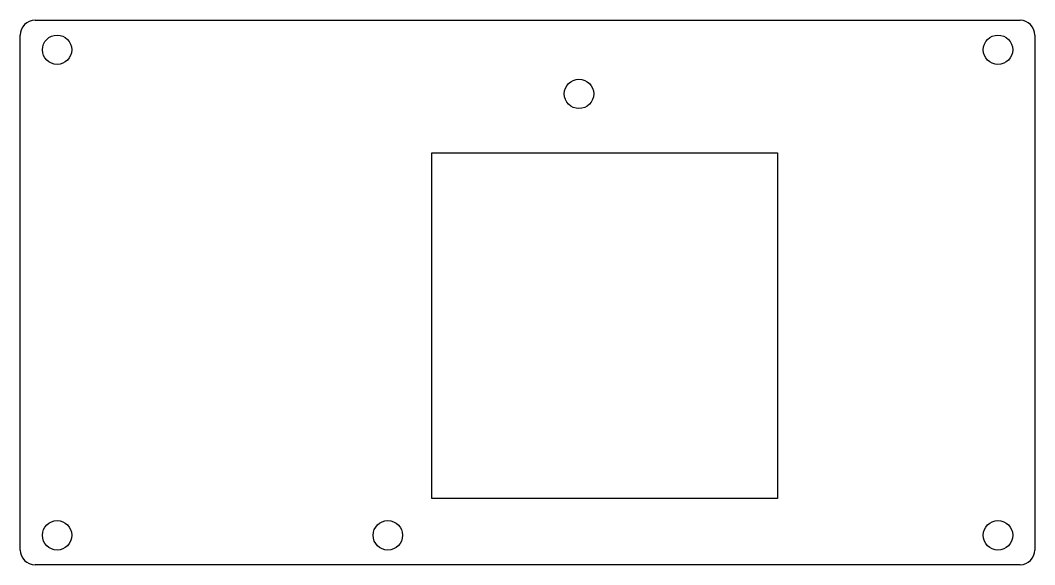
# Model space of a CAD drawing. Header units: millimetres. Extents: x 123 to 261, y 206 to 280.
import ezdxf

# ---------------------------------------------------------------- set-up
doc = ezdxf.new("R2010")
doc.units = ezdxf.units.MM
doc.layers.add('DRONE', color=7, linetype='Continuous')
doc.layers.add('Défaut', color=7, linetype='Continuous')

# ---------------------------------------------------------------- blocks, each defined once
blk = doc.blocks.new('SE')
at = {"layer": 'DRONE', "color": 7, "linetype": 'Continuous'}
for p, q in [((125.19, 279.81), (259.19, 279.81)), ((123.19, 207.81), (123.19, 277.81)), ((261.19, 277.81), (261.19, 207.81)), ((179.19, 261.81), (226.19, 261.81)), ((179.19, 214.81), (179.19, 261.81)), ((226.19, 261.81), (226.19, 214.81)), ((226.19, 214.81), (179.19, 214.81)), ((259.19, 205.81), (125.19, 205.81))]:
    blk.add_line(p, q, dxfattribs=at)
for centre in [(128.19, 275.81), (256.19, 275.81), (199.19, 269.81), (128.19, 209.81), (173.19, 209.81), (256.19, 209.81)]:
    blk.add_circle(centre, 2, dxfattribs=at)
for centre, start, end in [((125.19, 277.81), 90, 180), ((259.19, 277.81), 0, 90), ((125.19, 207.81), 180, 270), ((259.19, 207.81), 270, 0)]:
    blk.add_arc(centre, 2, start, end, dxfattribs=at)

msp = doc.modelspace()

# ---------------------------------------------------------------- block references
at = {"layer": 'Défaut'}
msp.add_blockref('SE', (0, 0), dxfattribs=at)

doc.saveas('drawing.dxf')
